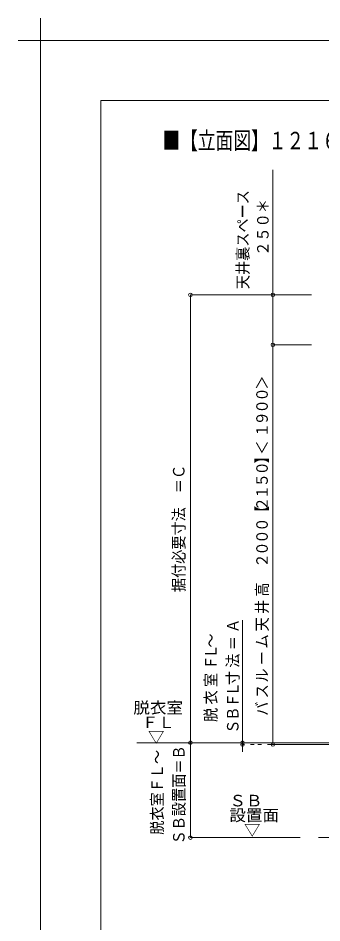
# Model space of a CAD drawing. Units: millimetres on the paper, with parts at other scales. Extents: x -305 to 305, y -152 to 152.
# Drawn here: x -304.8 to -254.2, y 1.3 to 152.3 of the extents above; entities that cross this region are included whole.
import ezdxf
from ezdxf.enums import TextEntityAlignment as Align

# ---------------------------------------------------------------- set-up
doc = ezdxf.new("R2010")
doc.units = ezdxf.units.MM
doc.linetypes.add('LONG_DOUBLE_CHAIN', pattern=[21.8, 18, -1, 0.6, -0.6, 0.6, -1])
for name, color, linetype, lineweight in [('0-0_0', 7, 'Continuous', 9), ('0-1_VIEW0001', 7, 'Continuous', 9), ('0-3_1図面枠', 7, 'Continuous', 9), ('0-4_図面枠', 3, 'Continuous', 9), ('0-5_DEFPOINTS', 7, 'Continuous', 9)]:
    doc.layers.add(name, color=color, linetype=linetype, lineweight=lineweight)
doc.styles.add('ＭＳ ゴシック', font='')
doc.styles.get('ＭＳ ゴシック').set_extended_font_data('MS Gothic')

# ---------------------------------------------------------------- blocks, each defined once
blk = doc.blocks.new('_ORIGIN')
at = {"layer": '0-0_0'}
blk.add_line((0, 0), (-1, 0), dxfattribs=at)
blk.add_circle((0, 0), 0.5, dxfattribs=at)
blk = doc.blocks.new('X76')
at = {"layer": '0-0_0', "style": 'ＭＳ ゴシック', "width": 0.9}
for s, p in [('天井裏スペース', (-365.95, 242.849)), ('２５０＊', (-362.605, 248.434))]:
    blk.add_text(s, height=1.921, rotation=90, dxfattribs=at).set_placement(p, align=Align.BOTTOM_LEFT)
blk = doc.blocks.new('X77')
at = {"layer": '0-0_0', "style": 'ＭＳ ゴシック', "width": 0.9}
for s, p in [('ＳＢ設置面＝Ｂ', (-376.601, 150.236)), ('脱衣室ＦＬ～', (-380.218, 151.849))]:
    blk.add_text(s, height=1.921, rotation=90, dxfattribs=at).set_placement(p, align=Align.BOTTOM_LEFT)
blk = doc.blocks.new('グループ-6')
at = {"layer": '0-3_1図面枠'}
for p, q in [((-4200, 2895), (-4200, 3045)), ((-4275, 2970), (-4125, 2970))]:
    blk.add_line(p, q, dxfattribs=at)

msp = doc.modelspace()

# ---------------------------------------------------------------- linework, layer by layer
at = {"layer": '0-0_0'}
for p, q in [((-255.881, 106.091), (-276.075, 106.091)), ((-276.075, 31.391), (-276.075, 106.091)), ((-262.339, 98.358), (-262.339, 105.491)), ((-266.739, 31.391), (-276.075, 31.391)), ((-270.798, 31.391), (-276.074, 31.391)), ((-276.074, 16.158), (-276.074, 30.791)), ((-257.798, 15.558), (-276.074, 15.558))]:
    msp.add_line(p, q, dxfattribs=at)
msp.add_lwpolyline([(-255.881, 106.091), (-262.339, 106.091), (-262.339, 126.929)], dxfattribs=at)
for centre in [(-276.075, 106.091), (-276.075, 31.391)]:
    msp.add_circle(centre, 0.3, dxfattribs=at)
at = {"layer": '0-1_VIEW0001'}
for p, q in [((-255.881, 97.758), (-262.34, 97.758)), ((-262.34, 31.691), (-262.34, 97.158)), ((-267.395, 31.391), (-267.395, 51.815)), ((-267.395, 31.991), (-267.395, 32.591)), ((-252.841, 31.391), (-285.021, 31.391)), ((-267.395, 31.091), (-267.395, 31.391)), ((-267.395, 30.491), (-267.395, 29.891)), ((-255.381, 31.091), (-262.34, 31.091)), ((-186.758, 15.558), (-254.758, 15.558))]:
    msp.add_line(p, q, dxfattribs=at)
at = {"layer": '0-1_VIEW0001', "linetype": 'LONG_DOUBLE_CHAIN'}
msp.add_line((-158.052, 31.091), (-267.395, 31.091), dxfattribs=at)
at = {"layer": '0-4_図面枠'}
msp.add_lwpolyline([(-291.017, -138.498), (108.983, -138.498), (108.983, 138.502), (-291.017, 138.502)], close=True, dxfattribs=at)
at = {"layer": '0-5_DEFPOINTS'}
for p in [(118.983, 148.502), (-301.017, -148.498)]:
    msp.add_line(p, (-301.017, 148.502), dxfattribs=at)

# ---------------------------------------------------------------- block references
at = {"layer": '0-0_0'}
for name in ['X76', 'X77']:
    msp.add_blockref(name, (100.136, -135.805), dxfattribs=at)
at = {"layer": '0-0_0', "xscale": 0.6, "yscale": 0.6}
for p, rotation in [((-262.339, 106.091), 90), ((-262.339, 97.758), 270), ((-276.074, 31.391), 90), ((-276.074, 15.558), 270)]:
    msp.add_blockref('_ORIGIN', p, dxfattribs=dict(at, rotation=rotation))
at = {"layer": '0-1_VIEW0001', "xscale": 0.6, "yscale": 0.6}
for p, rotation in [((-262.34, 97.758), 90), ((-267.395, 31.391), 270), ((-267.395, 31.091), 90), ((-262.34, 31.091), 270)]:
    msp.add_blockref('_ORIGIN', p, dxfattribs=dict(at, rotation=rotation))
at = {"layer": '0-3_1図面枠', "xscale": 0.05, "yscale": 0.05}
msp.add_blockref('グループ-6', (-91.017, 0.002), dxfattribs=at)
msp.add_blockref('グループ-6', (-91.017, 0.002), dxfattribs=at)

# ---------------------------------------------------------------- texts
at = {"layer": '0-0_0', "style": 'ＭＳ ゴシック', "width": 0.75}
msp.add_text('■【立面図】１２１６標準（浴槽パンなし）\u3000ＡＬ／ＢＬ〔Ｓ＝１／３０〕', height=2.886, dxfattribs=at).set_placement((-280.735, 129.523), align=Align.BOTTOM_LEFT)
at = {"layer": '0-0_0', "style": 'ＭＳ ゴシック', "width": 0.9}
msp.add_text('据付必要寸法\u3000＝Ｃ', height=1.921, rotation=90, dxfattribs=at).set_placement((-276.476, 56.509), align=Align.BOTTOM_LEFT)
at = {"layer": '0-1_VIEW0001', "style": 'ＭＳ ゴシック', "width": 0.9}
for s, p in [('＞', (-262.606, 90.281)), ('０', (-262.606, 88.293)), ('０', (-262.606, 86.305)), ('９', (-262.606, 84.317)), ('１', (-262.606, 82.329)), ('＜', (-262.606, 79.421)), ('】', (-262.606, 77.967)), ('０', (-262.606, 75.979)), ('５', (-262.606, 73.991)), ('１', (-262.606, 72.003)), ('２', (-262.606, 70.015)), ('【', (-262.606, 68.561)), ('０', (-262.606, 66.573)), ('０', (-262.606, 64.585)), ('０', (-262.606, 62.597)), ('２', (-262.606, 60.609)), ('高', (-262.606, 55.769)), ('井', (-262.606, 52.861)), ('Ａ', (-267.48, 49.701)), ('天', (-262.606, 49.953)), ('～', (-271.147, 47.248)), ('＝', (-267.48, 46.793)), ('ム', (-262.606, 47.113)), ('Ｌ', (-271.147, 45.42)), ('Ｆ', (-271.147, 43.58)), ('法', (-267.48, 43.885)), ('ー', (-262.606, 44.319)), ('室', (-271.147, 40.672)), ('寸', (-267.48, 40.977)), ('ル', (-262.606, 41.411)), ('Ｌ', (-267.48, 39.149)), ('ス', (-262.606, 38.787)), ('衣', (-271.147, 37.764)), ('Ｆ', (-267.48, 37.309)), ('バ', (-262.606, 35.879)), ('脱', (-271.147, 34.856)), ('Ｂ', (-267.48, 35.049)), ('Ｓ', (-267.48, 32.891))]:
    msp.add_text(s, height=1.921, rotation=90, dxfattribs=at).set_placement(p, align=Align.BOTTOM_LEFT)
at = {"layer": '0-1_VIEW0001', "style": 'ＭＳ ゴシック', "width": 1.05}
for s, p in [('脱衣室', (-285.568, 35.692)), ('ＦＬ', (-284.179, 33.247)), ('▽', (-283.146, 30.803)), ('ＳＢ\u3000', (-269.574, 20.195)), ('設置面', (-269.574, 17.751)), ('▽', (-267.152, 15.307))]:
    msp.add_text(s, height=1.921, dxfattribs=at).set_placement(p, align=Align.BOTTOM_LEFT)

doc.saveas('drawing.dxf')
